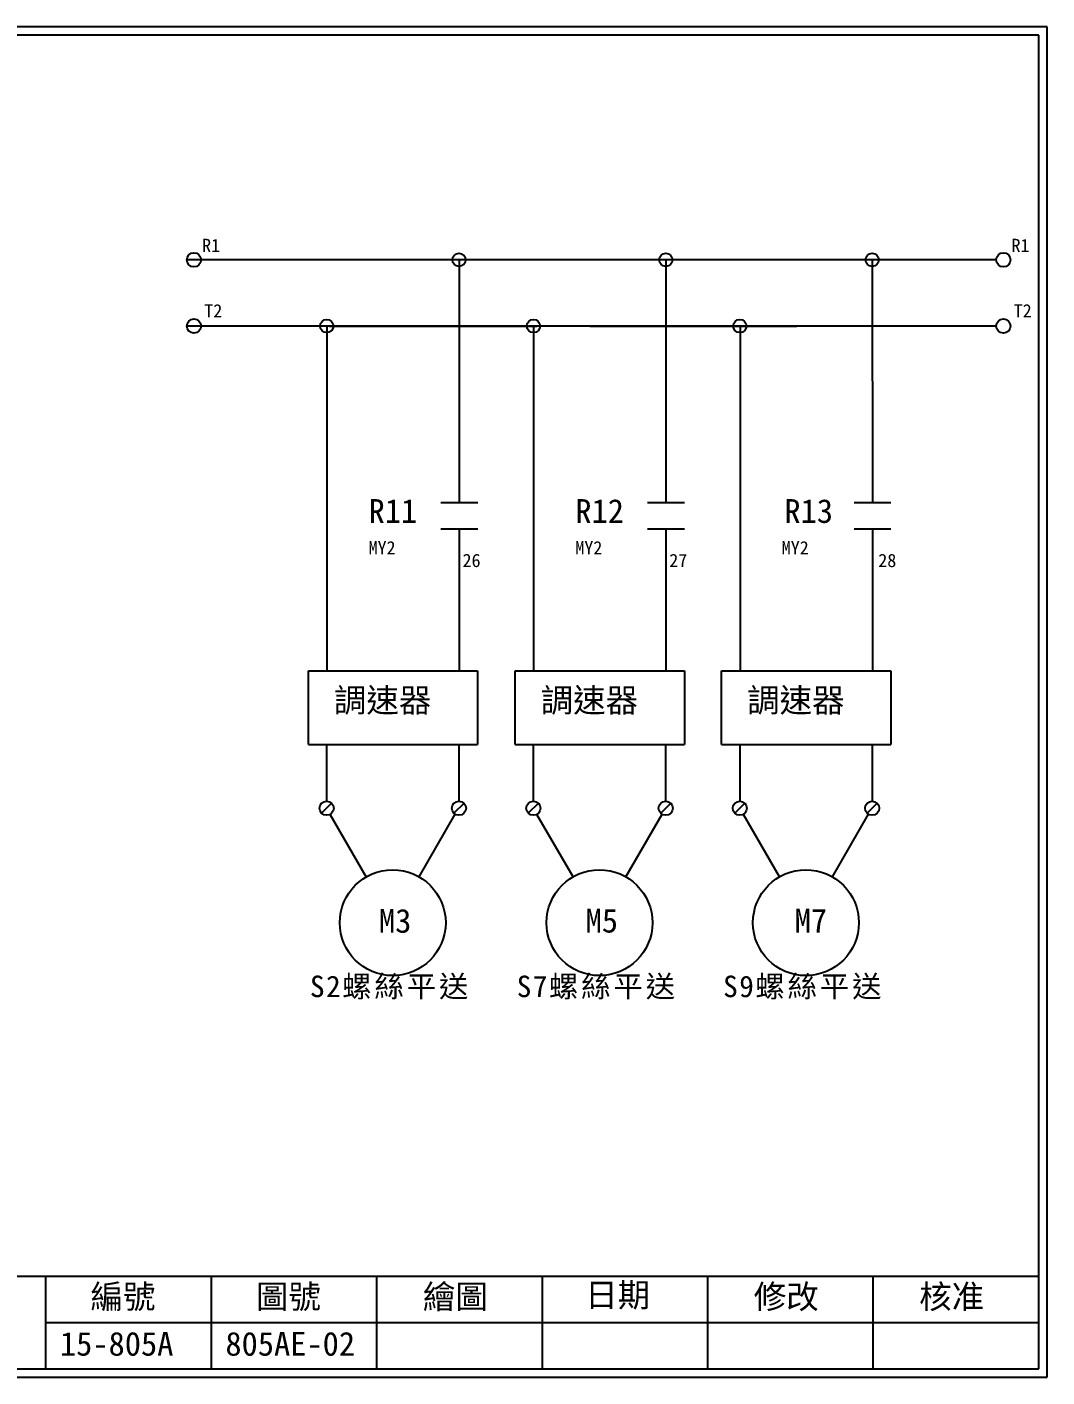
# Model space of a CAD drawing. Extents: x 10 to 297, y 3 to 207.
# Drawn here: x 142.9 to 297, y 3 to 207 of the extents above; entities that cross this region are included whole.
import ezdxf

# ---------------------------------------------------------------- set-up
doc = ezdxf.new("R2010")
doc.units = 0
doc.layers.get('0').update_dxf_attribs({"linetype": 'CONTINUOUS'})
doc.layers.add('圖框層', color=7, linetype='CONTINUOUS')
doc.layers.add('標尺寸層', color=3, linetype='CONTINUOUS')
doc.styles.add('STSL', font='kaiu.ttf')
doc.styles.add('標楷體', font='kaiu.ttf')

msp = doc.modelspace()

# ---------------------------------------------------------------- linework, layer by layer
for p, q in [((289.34, 171.79), (167.04, 171.79)), ((208.16, 171.79), (208.19, 135.14)), ((239.4, 171.79), (239.43, 135.14)), ((270.59, 171.79), (270.62, 135.14)), ((289.34, 161.79), (167.04, 161.79)), ((188.14, 98.54), (188.15, 90.01)), ((208.14, 98.54), (208.15, 90.01)), ((219.38, 98.54), (219.38, 90.01)), ((239.38, 98.54), (239.38, 90.01)), ((250.57, 98.54), (250.57, 90.01)), ((270.57, 98.54), (270.57, 90.01)), ((188.91, 89.7), (187.39, 88.18)), ((194.14, 78.57), (188.69, 88.01)), ((202.14, 78.57), (207.6, 88.02)), ((208.91, 89.7), (207.39, 88.18)), ((220.15, 89.7), (218.63, 88.18)), ((225.38, 78.57), (219.93, 88.01)), ((233.38, 78.57), (238.84, 88.02)), ((240.15, 89.7), (238.63, 88.18)), ((251.34, 89.7), (249.82, 88.18)), ((256.57, 78.57), (251.12, 88.01)), ((264.57, 78.57), (270.03, 88.02)), ((271.34, 89.7), (269.82, 88.18))]:
    msp.add_line(p, q)
for centre, radius in [((168.11, 171.79), 1.07), ((290.41, 171.79), 1.07), ((168.11, 161.79), 1.07), ((290.41, 161.79), 1.07), ((188.15, 88.94), 1.07), ((208.15, 88.94), 1.07), ((219.39, 88.94), 1.07), ((239.39, 88.94), 1.07), ((250.58, 88.94), 1.07), ((270.58, 88.94), 1.07), ((198.14, 71.64), 8), ((229.38, 71.64), 8), ((260.57, 71.64), 8)]:
    msp.add_circle(centre, radius)
at = {"layer": '圖框層', "color": 7}
for p, q in [((297, 206.97), (10, 206.97)), ((297, 3), (297, 206.97)), ((295.75, 205.72), (11.25, 205.72)), ((295.75, 4.25), (295.75, 205.72)), ((11.25, 18.25), (295.75, 18.25)), ((145.75, 4.25), (145.75, 18.25)), ((170.75, 4.25), (170.75, 18.25)), ((195.75, 4.25), (195.75, 18.25)), ((220.75, 4.25), (220.75, 18.25)), ((245.75, 4.25), (245.75, 18.25)), ((270.75, 4.25), (270.75, 18.25)), ((145.75, 11.25), (295.75, 11.25)), ((11.25, 4.25), (295.75, 4.25)), ((10, 3), (297, 3))]:
    msp.add_line(p, q, dxfattribs=at)
at = {"layer": '標尺寸層', "color": 7}
for p, q in [((188.19, 161.79), (188.19, 109.68)), ((188.6, 161.79), (219.89, 161.79)), ((219.43, 161.79), (219.43, 109.68)), ((227.92, 161.79), (259.21, 161.79)), ((250.62, 161.79), (250.62, 109.68)), ((205.41, 135.14), (210.98, 135.14)), ((236.65, 135.14), (242.22, 135.14)), ((267.84, 135.14), (273.41, 135.14)), ((205.41, 131.17), (210.98, 131.17)), ((208.19, 131.17), (208.19, 109.68)), ((236.65, 131.17), (242.22, 131.17)), ((239.43, 131.17), (239.43, 109.68)), ((267.84, 131.17), (273.41, 131.17)), ((270.62, 131.17), (270.62, 109.68)), ((185.41, 109.71), (190.97, 109.71)), ((185.41, 98.57), (185.41, 109.71)), ((190.97, 109.71), (205.41, 109.71)), ((205.41, 109.71), (210.97, 109.71)), ((210.97, 109.71), (210.97, 98.57)), ((216.64, 109.71), (222.21, 109.71)), ((216.64, 98.57), (216.64, 109.71)), ((222.21, 109.71), (236.64, 109.71)), ((236.64, 109.71), (242.21, 109.71)), ((242.21, 109.71), (242.21, 98.57)), ((247.83, 109.71), (253.4, 109.71)), ((247.83, 98.57), (247.83, 109.71)), ((253.4, 109.71), (267.83, 109.71)), ((267.83, 109.71), (273.4, 109.71)), ((273.4, 109.71), (273.4, 98.57)), ((185.41, 98.57), (190.97, 98.57)), ((190.97, 98.57), (205.41, 98.57)), ((205.41, 98.57), (210.97, 98.57)), ((216.64, 98.57), (222.21, 98.57)), ((222.21, 98.57), (236.64, 98.57)), ((236.64, 98.57), (242.21, 98.57)), ((247.83, 98.57), (253.4, 98.57)), ((253.4, 98.57), (267.83, 98.57)), ((267.83, 98.57), (273.4, 98.57))]:
    msp.add_line(p, q, dxfattribs=at)
for centre in [(208.16, 171.79), (239.4, 171.79), (270.59, 171.79), (188.17, 161.79), (219.4, 161.79), (250.59, 161.79)]:
    msp.add_circle(centre, 1, dxfattribs=at)

# ---------------------------------------------------------------- texts
at = {"color": 0, "char_height": 3.25, "width": 29.841, "attachment_point": 2, "style": '標楷體'}
for s, insert in [('{\\T1.1;S2螺絲平送}', (197.82, 63.64)), ('{\\T1.1;S7螺絲平送}', (229.06, 63.64)), ('{\\T1.1;S9螺絲平送}', (260.25, 63.64))]:
    msp.add_mtext(s, dxfattribs=dict(at, insert=insert))
at = {"layer": '圖框層', "color": 4, "style": 'STSL'}
for s, height, p in [('R1', 2, (169.34, 172.97)), ('R1', 2, (291.64, 172.97)), ('T2', 2, (169.67, 163.09)), ('T2', 2, (291.97, 163.09)), ('R11', 3.6, (194.49, 132.04)), ('R12', 3.6, (225.73, 132.04)), ('R13', 3.6, (257.32, 132.04)), ('MY2', 2, (194.49, 127.29)), ('MY2', 2, (225.73, 127.29)), ('MY2', 2, (256.92, 127.29)), ('26', 2, (208.69, 125.37)), ('27', 2, (239.93, 125.37)), ('28', 2, (271.51, 125.37)), ('調速器', 3.6, (189.25, 103.45)), ('調速器', 3.6, (220.49, 103.45)), ('調速器', 3.6, (251.68, 103.45)), ('M3', 3.6, (196.06, 70.12)), ('M5', 3.6, (227.29, 70.15)), ('M7', 3.6, (258.88, 70.15)), ('編號', 3.6, (152.47, 13.34)), ('圖號', 3.6, (177.47, 13.34)), ('繪圖', 3.6, (202.69, 13.34)), ('日期', 3.6, (227.22, 13.59)), ('修改', 3.6, (252.69, 13.34)), ('核准', 3.6, (277.69, 13.34)), ('15-805A', 3.6, (147.86, 6.22)), ('805AE-02', 3.6, (172.86, 6.22))]:
    msp.add_text(s, height=height, dxfattribs=at).set_placement(p)

doc.saveas('drawing.dxf')
